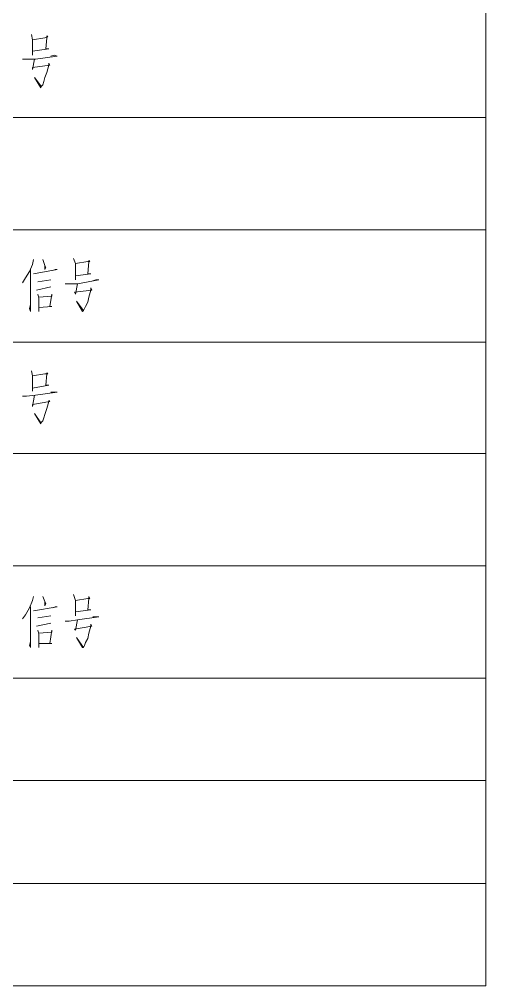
# Model space of a CAD drawing. Header units: millimetres. Extents: x 201 to 11482, y -7821 to 251.
# Drawn here: x 3519.7 to 3548.7, y -6833.4 to -6773.4 of the extents above; entities that cross this region are included whole.
import ezdxf

# ---------------------------------------------------------------- set-up
doc = ezdxf.new("R2010")
doc.units = ezdxf.units.MM

msp = doc.modelspace()

# ---------------------------------------------------------------- linework, layer by layer
at = {"color": 0, "lineweight": 18}
for points in [[(3459.146, -6779.466), (3548.745, -6779.466), (3548.745, -6772.481)], [(3520.487, -6774.323), (3520.551, -6774.64), (3520.551, -6775.593), (3520.551, -6775.339), (3521.567, -6775.212), (3521.376, -6775.212), (3521.44, -6774.513), (3521.44, -6774.386), (3521.503, -6774.45), (3521.313, -6774.513), (3520.551, -6774.64)], [(3519.916, -6775.847), (3520.17, -6775.847), (3520.741, -6775.847), (3522.075, -6775.656), (3521.884, -6775.593), (3521.694, -6775.656)], [(3520.678, -6775.847), (3520.551, -6776.482), (3520.551, -6776.355), (3521.63, -6776.228), (3521.567, -6776.101), (3521.567, -6776.228), (3521.44, -6776.672), (3521.313, -6776.99), (3521.249, -6777.244), (3521.186, -6777.434), (3521.059, -6777.561), (3521.059, -6777.625), (3520.678, -6776.99), (3521.059, -6777.498)], [(3459.146, -6786.451), (3548.745, -6786.451), (3548.745, -6779.466)], [(3459.146, -6793.436), (3548.745, -6793.436), (3548.745, -6786.451)], [(3520.614, -6788.293), (3520.551, -6788.61), (3520.36, -6789.055), (3520.106, -6789.436), (3519.916, -6789.753)], [(3521.186, -6788.293), (3521.313, -6788.674), (3521.376, -6788.801), (3521.313, -6788.928), (3521.313, -6788.674)], [(3523.091, -6788.229), (3523.218, -6788.547), (3523.218, -6789.563), (3523.218, -6789.309), (3524.17, -6789.182), (3523.98, -6789.182), (3524.043, -6788.42), (3524.043, -6788.356), (3524.107, -6788.42), (3523.98, -6788.42), (3523.218, -6788.547)], [(3520.424, -6788.928), (3520.424, -6791.531), (3520.36, -6791.341), (3520.424, -6791.087)], [(3520.614, -6789.182), (3522.075, -6788.928), (3521.948, -6788.928), (3521.821, -6788.991)], [(3520.868, -6789.69), (3521.694, -6789.563)], [(3522.583, -6789.817), (3522.837, -6789.817), (3523.345, -6789.817), (3524.678, -6789.563), (3524.488, -6789.563), (3524.297, -6789.626)], [(3523.345, -6789.817), (3523.218, -6790.452), (3523.154, -6790.325), (3524.234, -6790.198), (3524.17, -6790.071), (3524.17, -6790.198), (3524.043, -6790.642), (3523.98, -6790.96), (3523.853, -6791.214), (3523.789, -6791.341), (3523.726, -6791.468), (3523.662, -6791.531), (3523.281, -6790.896), (3523.726, -6791.468)], [(3521.694, -6790.007), (3520.805, -6790.198)], [(3520.868, -6790.452), (3520.932, -6790.706), (3520.932, -6791.531), (3520.932, -6791.277), (3521.757, -6791.214), (3521.63, -6791.214), (3521.757, -6790.452), (3521.757, -6790.579), (3520.932, -6790.642)], [(3459.146, -6800.358), (3548.745, -6800.358), (3548.745, -6793.436)], [(3520.487, -6795.214), (3520.551, -6795.532), (3520.551, -6796.484), (3520.551, -6796.294), (3521.567, -6796.103), (3521.376, -6796.103), (3521.44, -6795.405), (3521.44, -6795.341), (3521.503, -6795.405), (3521.313, -6795.405), (3520.551, -6795.532)], [(3519.916, -6796.802), (3520.17, -6796.802), (3520.741, -6796.738), (3522.075, -6796.548), (3521.884, -6796.548), (3521.694, -6796.548)], [(3520.678, -6796.738), (3520.551, -6797.437), (3520.551, -6797.31), (3521.63, -6797.119), (3521.567, -6797.056), (3521.567, -6797.119), (3521.44, -6797.564), (3521.313, -6797.945), (3521.249, -6798.135), (3521.186, -6798.326), (3521.059, -6798.453), (3521.059, -6798.516), (3520.678, -6797.881), (3521.059, -6798.453)], [(3459.146, -6807.343), (3548.745, -6807.343), (3548.745, -6800.358)], [(3459.146, -6814.328), (3548.745, -6814.328), (3548.745, -6807.343)], [(3520.614, -6809.248), (3520.551, -6809.502), (3520.36, -6809.946), (3520.106, -6810.391), (3519.916, -6810.645)], [(3521.186, -6809.248), (3521.313, -6809.565), (3521.376, -6809.692), (3521.313, -6809.819), (3521.313, -6809.565)], [(3523.091, -6809.121), (3523.218, -6809.502), (3523.218, -6810.454), (3523.218, -6810.2), (3524.17, -6810.073), (3523.98, -6810.073), (3524.043, -6809.375), (3524.043, -6809.248), (3524.107, -6809.375), (3523.98, -6809.375), (3523.218, -6809.502)], [(3520.424, -6809.883), (3520.424, -6812.423), (3520.36, -6812.296), (3520.424, -6812.042)], [(3520.614, -6810.137), (3522.075, -6809.883), (3521.948, -6809.883), (3521.821, -6809.946)], [(3520.868, -6810.581), (3521.694, -6810.454)], [(3522.583, -6810.772), (3522.837, -6810.772), (3523.345, -6810.708), (3524.678, -6810.518), (3524.488, -6810.518), (3524.297, -6810.518)], [(3523.345, -6810.708), (3523.218, -6811.343), (3523.154, -6811.28), (3524.234, -6811.089), (3524.17, -6810.962), (3524.17, -6811.089), (3524.043, -6811.534), (3523.98, -6811.851), (3523.853, -6812.105), (3523.789, -6812.296), (3523.726, -6812.423), (3523.662, -6812.423), (3523.281, -6811.788), (3523.726, -6812.423)], [(3521.694, -6810.899), (3520.805, -6811.089)], [(3520.868, -6811.343), (3520.932, -6811.597), (3520.932, -6812.423), (3520.932, -6812.169), (3521.757, -6812.169), (3521.63, -6812.169), (3521.757, -6811.343), (3521.757, -6811.47), (3520.932, -6811.534)], [(3447.907, -6820.678), (3548.745, -6820.678), (3548.745, -6814.328)], [(3447.907, -6827.091), (3548.745, -6827.091), (3548.745, -6820.678)], [(3447.907, -6833.441), (3548.745, -6833.441), (3548.745, -6827.091)]]:
    msp.add_lwpolyline(points, dxfattribs=at)

doc.saveas('drawing.dxf')
